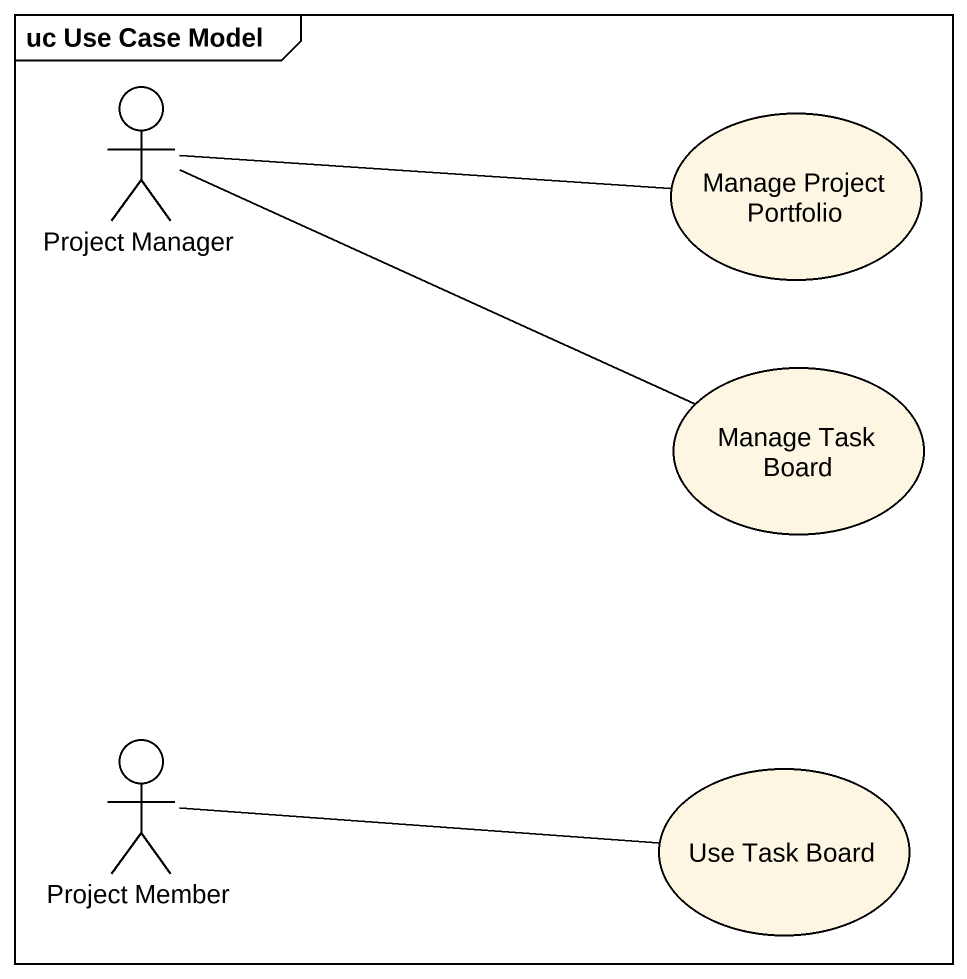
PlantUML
@startuml
mainframe uc Use Case Model
actor "Project Manager" as Project_Manager
usecase "Manage Project Portfolio" as Manage_Project_Portfolio
usecase "Manage Task Board" as Manage_Task_Board
actor "Project Member" as Project_Member
usecase "Use Task Board" as Use_Task_Board
Project_Manager -right- Manage_Project_Portfolio
Project_Manager -right- Manage_Task_Board
Project_Member -right- Use_Task_Board
@enduml
